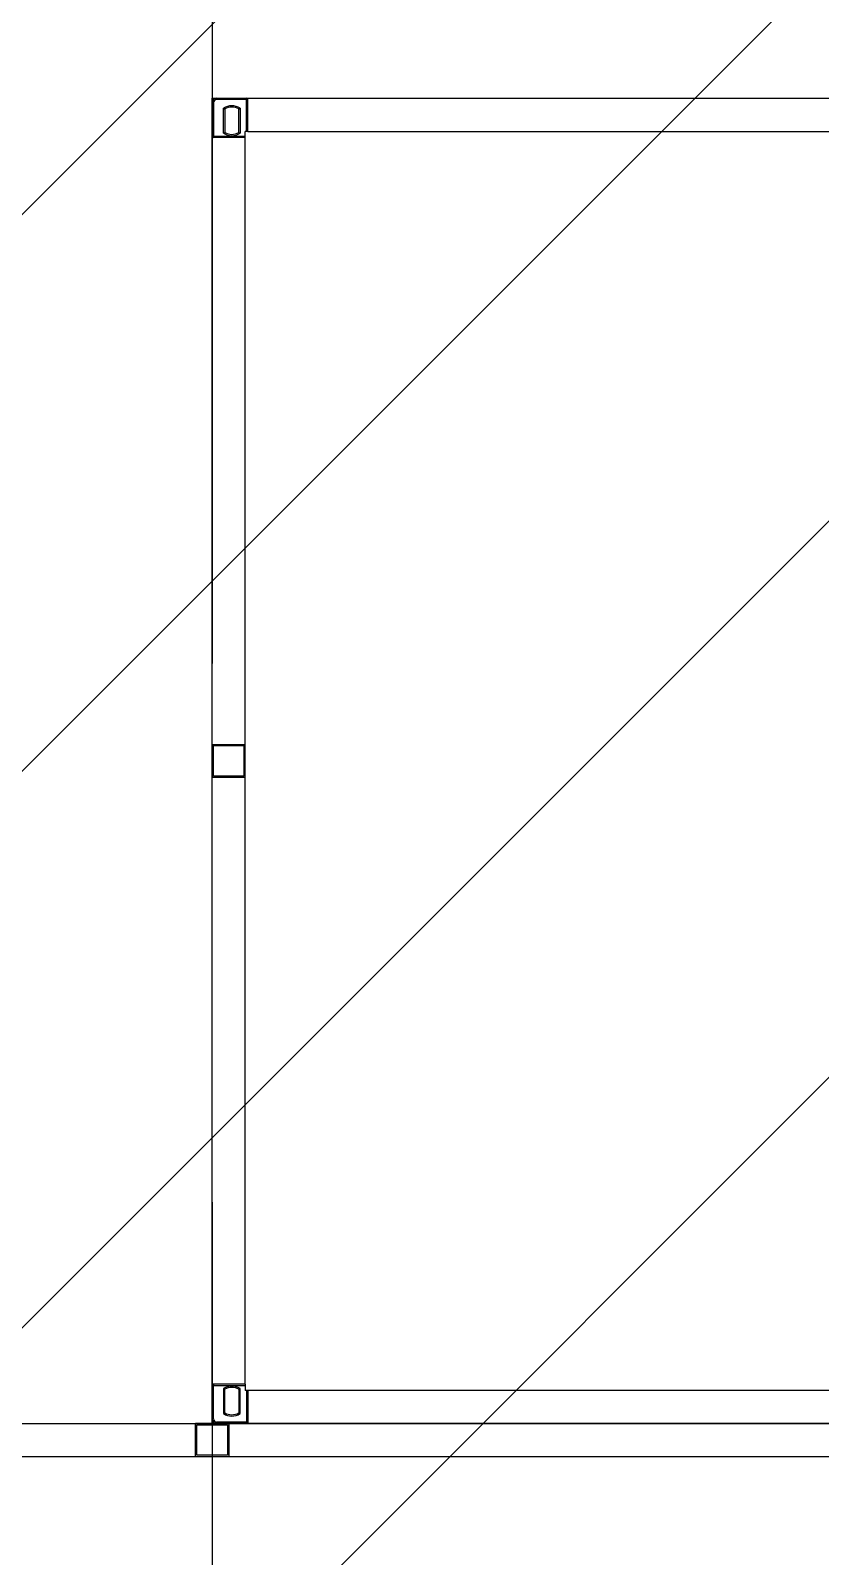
# Model space of a CAD drawing. Header units: millimetres. Extents: x 4133871 to 4440428, y -545651 to -495191.
# Drawn here: x 4276388.4 to 4276603, y -500579.2 to -500164.6 of the extents above; entities that cross this region are included whole.
import ezdxf

# ---------------------------------------------------------------- set-up
doc = ezdxf.new("R2010")
doc.units = ezdxf.units.MM
doc.header["$LTSCALE"] = 60
doc.layers.add('3', color=3, linetype='Continuous')
doc.layers.add('SITE BOUNDARY-AP', color=4, linetype='xxx')
doc.styles.get("Standard").update_dxf_attribs({"font": 'romans.shx', "width": 0.75, "bigfont": 'whgtxt.shx'})
doc.linetypes.add('xxx', pattern='A,0.25,-0.022286,["xxx",Standard,S=0.1,R=0,X=0,Y=-0.035957],-0.221744', length=0.49403)

# ---------------------------------------------------------------- blocks, each defined once
blk = doc.blocks.new('KEY PLAN_NEW')
at = {"color": 253, "linetype": 'Continuous'}
for p, q in [((-1523.74, -1312.35), (-1523.86, -1312.35)), ((-1523.74, -1312.06), (-1523.74, -1312.06)), ((-1523.74, -1312.06), (-1523.74, -1312.06)), ((-1523.74, -1312.35), (-1523.74, -1315.38)), ((-1523.45, -1312.06), (-1523.45, -1311.94)), ((-1520.74, -1312.06), (-1523.45, -1312.06)), ((-1520.74, -1311.94), (-1520.74, -1312.06)), ((-1520.62, -1312.06), (-1520.74, -1312.06)), ((-1520.74, -1314.94), (-1520.74, -1312.06)), ((-1520.62, -1314.94), (-1520.62, -1311.94)), ((-1522.84, -1315.1), (-1522.84, -1312.84)), ((-1522.72, -1312.91), (-1522.72, -1315.04)), ((-1521.45, -1315.04), (-1521.45, -1312.91)), ((-1521.33, -1312.84), (-1521.33, -1315.1)), ((-1523.74, -1315.38), (-1523.86, -1315.38)), ((-1523.74, -1315.5), (-1523.74, -1315.38)), ((-1523.74, -1315.38), (-1520.86, -1315.38)), ((-1520.86, -1315.5), (-1523.86, -1315.5)), ((-1520.86, -1428.38), (-1523.86, -1428.38)), ((-1523.74, -1428.5), (-1523.86, -1428.5)), ((-1523.74, -1428.38), (-1523.74, -1428.5)), ((-1523.74, -1428.5), (-1520.86, -1428.5)), ((-1523.74, -1431.53), (-1523.74, -1428.5)), ((-1522.84, -1428.78), (-1522.84, -1431.04)), ((-1522.72, -1430.98), (-1522.72, -1428.85)), ((-1521.45, -1428.85), (-1521.45, -1430.98)), ((-1521.33, -1431.04), (-1521.33, -1428.78)), ((-1520.74, -1428.94), (-1520.74, -1431.82)), ((-1520.62, -1428.94), (-1520.62, -1431.94)), ((-1523.74, -1431.53), (-1523.86, -1431.53)), ((-1523.74, -1431.82), (-1523.74, -1431.82)), ((-1523.74, -1431.82), (-1523.74, -1431.82)), ((-1523.45, -1431.82), (-1523.45, -1431.94)), ((-1520.74, -1431.82), (-1523.45, -1431.82)), ((-1520.74, -1431.94), (-1520.74, -1431.82)), ((-1520.62, -1431.82), (-1520.74, -1431.82))]:
    blk.add_line(p, q, dxfattribs=at)
at = {"color": 253}
for p, q in [((-1520.62, -1314.94), (-1520.86, -1314.94)), ((-1520.86, -1315.5), (-1520.86, -1314.94)), ((-1520.62, -1314.94), (-1467.1, -1314.94)), ((-1520.86, -1428.38), (-1520.86, -1315.5)), ((-1523.86, -1370.44), (-1523.86, -1373.44)), ((-1523.86, -1370.44), (-1520.86, -1370.44)), ((-1523.74, -1373.32), (-1523.74, -1370.56)), ((-1523.74, -1370.56), (-1520.98, -1370.56)), ((-1520.98, -1370.56), (-1520.98, -1373.32)), ((-1520.98, -1370.56), (-1520.98, -1373.32)), ((-1520.86, -1373.44), (-1520.86, -1370.44)), ((-1520.86, -1373.44), (-1523.86, -1373.44)), ((-1520.98, -1373.32), (-1523.74, -1373.32)), ((-1520.86, -1428.38), (-1520.86, -1428.94)), ((-1520.62, -1428.94), (-1520.86, -1428.94)), ((-1467.1, -1428.94), (-1520.62, -1428.94)), ((-1525.36, -1434.94), (-1525.36, -1431.94)), ((-1522.36, -1431.94), (-1525.36, -1431.94)), ((-1525.24, -1432.06), (-1522.48, -1432.06)), ((-1525.24, -1432.06), (-1522.48, -1432.06)), ((-1525.24, -1434.82), (-1525.24, -1432.06)), ((-1522.48, -1432.06), (-1522.48, -1434.82)), ((-1522.36, -1431.94), (-1522.36, -1434.94)), ((-1580.3, -1434.94), (-1287.42, -1434.94)), ((-1525.36, -1434.94), (-1522.36, -1434.94)), ((-1522.48, -1434.82), (-1525.24, -1434.82))]:
    blk.add_line(p, q, dxfattribs=at)
for points in [[(-1523.86, -1311.94), (-1463.86, -1311.94), (-1463.86, -1431.94), (-1523.86, -1431.94)], [(-1583.86, -1491.94), (-1583.86, -1431.94), (-1283.86, -1431.94), (-1283.86, -1491.94)]]:
    blk.add_lwpolyline(points, close=True, dxfattribs=at)
at = {"color": 253, "linetype": 'Continuous'}
for centre, radius, start, end in [((-1523.45, -1312.35), 0.41, 90, 180), ((-1523.45, -1312.35), 0.29, 90, 180), ((-1522.08, -1313.97), 1.36, 56.2792, 123.7208), ((-1520.74, -1312.06), 0.12, 0, 90), ((-1522.08, -1313.97), 1.24, 59.1964, 120.8036), ((-1523.74, -1315.38), 0.12, 180, 270), ((-1522.08, -1313.97), 1.36, 236.2792, 303.7208), ((-1522.08, -1313.97), 1.24, 239.1964, 300.8036), ((-1523.74, -1428.5), 0.12, 90, 180), ((-1522.08, -1429.91), 1.36, 56.2792, 123.7208), ((-1522.08, -1429.91), 1.24, 59.1964, 120.8036), ((-1522.08, -1429.91), 1.36, 236.2792, 303.7208), ((-1522.08, -1429.91), 1.24, 239.1964, 300.8036), ((-1523.45, -1431.53), 0.41, 180, 270), ((-1523.45, -1431.53), 0.29, 180, 270), ((-1520.74, -1431.82), 0.12, 270, 0)]:
    blk.add_arc(centre, radius, start, end, dxfattribs=at)
for points, knots in [([(-1522.84, -1312.84), (-1522.84, -1312.84, 46), (-1522.84, -1312.84, 46), (-1522.83, -1312.84, 46), (-1522.83, -1312.84, 46), (-1522.83, -1312.84, 46), (-1522.83, -1312.85, 46), (-1522.83, -1312.85, 46), (-1522.82, -1312.85, 46), (-1522.82, -1312.85, 46), (-1522.81, -1312.86, 46), (-1522.81, -1312.86, 46), (-1522.8, -1312.86, 46), (-1522.8, -1312.86, 46), (-1522.8, -1312.86, 46), (-1522.8, -1312.86, 46), (-1522.79, -1312.87, 46), (-1522.79, -1312.87, 46), (-1522.79, -1312.87, 46), (-1522.79, -1312.87, 46), (-1522.78, -1312.87, 46), (-1522.78, -1312.88, 46), (-1522.77, -1312.88, 46), (-1522.77, -1312.88, 46), (-1522.76, -1312.88, 46), (-1522.76, -1312.88, 46), (-1522.76, -1312.88, 46), (-1522.76, -1312.88, 46), (-1522.76, -1312.89, 46), (-1522.76, -1312.89, 46), (-1522.75, -1312.89, 46), (-1522.75, -1312.89, 46), (-1522.74, -1312.89, 46), (-1522.74, -1312.89, 46), (-1522.74, -1312.9, 46), (-1522.74, -1312.9, 46), (-1522.74, -1312.9, 46), (-1522.74, -1312.9, 46), (-1522.73, -1312.9, 46), (-1522.73, -1312.9, 46), (-1522.73, -1312.9, 46), (-1522.73, -1312.9, 46), (-1522.73, -1312.9, 46), (-1522.72, -1312.9, 46), (-1522.72, -1312.91, 46), (-1522.72, -1312.91, 46), (-1522.72, -1312.91, 46), (-1522.72, -1312.91, 46), (-1522.72, -1312.91, 46), (-1522.72, -1312.91, 46), (-1522.72, -1312.91, 46), (-1522.72, -1312.91, 46), (-1522.72, -1312.91, 46), (-1522.72, -1312.91, 46)], [0, 0, 0, 0, 0.00782, 0.00782, 0.015639, 0.031279, 0.031279, 0.062557, 0.062557, 0.125114, 0.125114, 0.187671, 0.187671, 0.21895, 0.21895, 0.234589, 0.234589, 0.250228, 0.250228, 0.312785, 0.312785, 0.375342, 0.375342, 0.437899, 0.437899, 0.453538, 0.453538, 0.469178, 0.469178, 0.500456, 0.500456, 0.563013, 0.563013, 0.62557, 0.62557, 0.641209, 0.641209, 0.656849, 0.656849, 0.688127, 0.688127, 0.750684, 0.750684, 0.813241, 0.813241, 0.828881, 0.828881, 0.84452, 0.84452, 0.875798, 0.875798, 0.938355, 1, 1, 1, 1]), ([(-1521.45, -1312.91), (-1521.45, -1312.91, 46), (-1521.45, -1312.91, 46), (-1521.45, -1312.91, 46), (-1521.44, -1312.91, 46), (-1521.44, -1312.91, 46), (-1521.44, -1312.91, 46), (-1521.44, -1312.91, 46), (-1521.44, -1312.91, 46), (-1521.44, -1312.91, 46), (-1521.44, -1312.9, 46), (-1521.44, -1312.9, 46), (-1521.43, -1312.9, 46), (-1521.43, -1312.9, 46), (-1521.43, -1312.9, 46), (-1521.43, -1312.9, 46), (-1521.43, -1312.9, 46), (-1521.43, -1312.9, 46), (-1521.43, -1312.9, 46), (-1521.43, -1312.9, 46), (-1521.42, -1312.89, 46), (-1521.42, -1312.89, 46), (-1521.41, -1312.89, 46), (-1521.41, -1312.89, 46), (-1521.41, -1312.89, 46), (-1521.41, -1312.89, 46), (-1521.4, -1312.88, 46), (-1521.4, -1312.88, 46), (-1521.4, -1312.88, 46), (-1521.4, -1312.88, 46), (-1521.4, -1312.88, 46), (-1521.39, -1312.88, 46), (-1521.39, -1312.88, 46), (-1521.38, -1312.87, 46), (-1521.38, -1312.87, 46), (-1521.37, -1312.87, 46), (-1521.37, -1312.87, 46), (-1521.37, -1312.87, 46), (-1521.37, -1312.86, 46), (-1521.37, -1312.86, 46), (-1521.36, -1312.86, 46), (-1521.36, -1312.86, 46), (-1521.36, -1312.86, 46), (-1521.35, -1312.86, 46), (-1521.35, -1312.85, 46), (-1521.34, -1312.85, 46), (-1521.34, -1312.85, 46), (-1521.33, -1312.85, 46), (-1521.33, -1312.84, 46), (-1521.33, -1312.84, 46), (-1521.33, -1312.84, 46), (-1521.33, -1312.84, 46), (-1521.33, -1312.84, 46), (-1521.33, -1312.84, 46)], [0, 0, 0, 0, 0.06206, 0.12459, 0.12459, 0.155854, 0.155854, 0.171487, 0.171487, 0.187119, 0.187119, 0.249648, 0.249648, 0.312178, 0.312178, 0.343442, 0.343442, 0.359075, 0.359075, 0.374707, 0.374707, 0.437236, 0.437236, 0.499766, 0.499766, 0.53103, 0.53103, 0.546663, 0.546663, 0.562295, 0.562295, 0.624824, 0.624824, 0.687353, 0.687353, 0.749883, 0.749883, 0.765515, 0.765515, 0.781147, 0.781147, 0.812412, 0.812412, 0.874941, 0.874941, 0.937471, 0.937471, 0.968735, 0.968735, 0.984368, 0.992184, 0.992184, 1, 1, 1, 1]), ([(-1522.84, -1315.1), (-1522.84, -1315.1, 46), (-1522.84, -1315.1, 46), (-1522.83, -1315.1, 46), (-1522.83, -1315.1, 46), (-1522.83, -1315.1, 46), (-1522.83, -1315.1, 46), (-1522.83, -1315.1, 46), (-1522.82, -1315.1, 46), (-1522.82, -1315.09, 46), (-1522.81, -1315.09, 46), (-1522.81, -1315.09, 46), (-1522.8, -1315.09, 46), (-1522.8, -1315.09, 46), (-1522.8, -1315.08, 46), (-1522.8, -1315.08, 46), (-1522.79, -1315.08, 46), (-1522.79, -1315.08, 46), (-1522.79, -1315.08, 46), (-1522.79, -1315.08, 46), (-1522.78, -1315.07, 46), (-1522.78, -1315.07, 46), (-1522.77, -1315.07, 46), (-1522.77, -1315.07, 46), (-1522.76, -1315.06, 46), (-1522.76, -1315.06, 46), (-1522.76, -1315.06, 46), (-1522.76, -1315.06, 46), (-1522.76, -1315.06, 46), (-1522.76, -1315.06, 46), (-1522.75, -1315.06, 46), (-1522.75, -1315.06, 46), (-1522.74, -1315.05, 46), (-1522.74, -1315.05, 46), (-1522.74, -1315.05, 46), (-1522.74, -1315.05, 46), (-1522.74, -1315.05, 46), (-1522.74, -1315.05, 46), (-1522.73, -1315.05, 46), (-1522.73, -1315.05, 46), (-1522.73, -1315.05, 46), (-1522.73, -1315.05, 46), (-1522.73, -1315.04, 46), (-1522.72, -1315.04, 46), (-1522.72, -1315.04, 46), (-1522.72, -1315.04, 46), (-1522.72, -1315.04, 46), (-1522.72, -1315.04, 46), (-1522.72, -1315.04, 46), (-1522.72, -1315.04, 46), (-1522.72, -1315.04, 46), (-1522.72, -1315.04, 46), (-1522.72, -1315.04, 46), (-1522.72, -1315.04, 46)], [0, 0, 0, 0, 0.00782, 0.00782, 0.015639, 0.031279, 0.031279, 0.062557, 0.062557, 0.125114, 0.125114, 0.187671, 0.187671, 0.21895, 0.21895, 0.234589, 0.234589, 0.250228, 0.250228, 0.312785, 0.312785, 0.375342, 0.375342, 0.437899, 0.437899, 0.453538, 0.453538, 0.469178, 0.469178, 0.500456, 0.500456, 0.563013, 0.563013, 0.62557, 0.62557, 0.641209, 0.641209, 0.656849, 0.656849, 0.688127, 0.688127, 0.750684, 0.750684, 0.813241, 0.813241, 0.828881, 0.828881, 0.84452, 0.84452, 0.875798, 0.875798, 0.938355, 1, 1, 1, 1]), ([(-1521.45, -1315.04), (-1521.45, -1315.04, 46), (-1521.45, -1315.04, 46), (-1521.45, -1315.04, 46), (-1521.44, -1315.04, 46), (-1521.44, -1315.04, 46), (-1521.44, -1315.04, 46), (-1521.44, -1315.04, 46), (-1521.44, -1315.04, 46), (-1521.44, -1315.04, 46), (-1521.44, -1315.04, 46), (-1521.44, -1315.04, 46), (-1521.43, -1315.05, 46), (-1521.43, -1315.05, 46), (-1521.43, -1315.05, 46), (-1521.43, -1315.05, 46), (-1521.43, -1315.05, 46), (-1521.43, -1315.05, 46), (-1521.43, -1315.05, 46), (-1521.43, -1315.05, 46), (-1521.42, -1315.05, 46), (-1521.42, -1315.05, 46), (-1521.41, -1315.06, 46), (-1521.41, -1315.06, 46), (-1521.41, -1315.06, 46), (-1521.41, -1315.06, 46), (-1521.4, -1315.06, 46), (-1521.4, -1315.06, 46), (-1521.4, -1315.06, 46), (-1521.4, -1315.06, 46), (-1521.4, -1315.07, 46), (-1521.39, -1315.07, 46), (-1521.39, -1315.07, 46), (-1521.38, -1315.07, 46), (-1521.38, -1315.08, 46), (-1521.37, -1315.08, 46), (-1521.37, -1315.08, 46), (-1521.37, -1315.08, 46), (-1521.37, -1315.08, 46), (-1521.37, -1315.08, 46), (-1521.36, -1315.09, 46), (-1521.36, -1315.09, 46), (-1521.36, -1315.09, 46), (-1521.35, -1315.09, 46), (-1521.35, -1315.09, 46), (-1521.34, -1315.1, 46), (-1521.34, -1315.1, 46), (-1521.33, -1315.1, 46), (-1521.33, -1315.1, 46), (-1521.33, -1315.1, 46), (-1521.33, -1315.1, 46), (-1521.33, -1315.1, 46), (-1521.33, -1315.1, 46), (-1521.33, -1315.1, 46)], [0, 0, 0, 0, 0.06206, 0.12459, 0.12459, 0.155854, 0.155854, 0.171487, 0.171487, 0.187119, 0.187119, 0.249648, 0.249648, 0.312178, 0.312178, 0.343442, 0.343442, 0.359075, 0.359075, 0.374707, 0.374707, 0.437236, 0.437236, 0.499766, 0.499766, 0.53103, 0.53103, 0.546663, 0.546663, 0.562295, 0.562295, 0.624824, 0.624824, 0.687353, 0.687353, 0.749883, 0.749883, 0.765515, 0.765515, 0.781147, 0.781147, 0.812412, 0.812412, 0.874941, 0.874941, 0.937471, 0.937471, 0.968735, 0.968735, 0.984368, 0.992184, 0.992184, 1, 1, 1, 1]), ([(-1522.84, -1428.78), (-1522.84, -1428.78, 46), (-1522.84, -1428.78, 46), (-1522.83, -1428.78, 46), (-1522.83, -1428.78, 46), (-1522.83, -1428.78, 46), (-1522.83, -1428.79, 46), (-1522.83, -1428.79, 46), (-1522.82, -1428.79, 46), (-1522.82, -1428.79, 46), (-1522.81, -1428.8, 46), (-1522.81, -1428.8, 46), (-1522.8, -1428.8, 46), (-1522.8, -1428.8, 46), (-1522.8, -1428.8, 46), (-1522.8, -1428.8, 46), (-1522.79, -1428.81, 46), (-1522.79, -1428.81, 46), (-1522.79, -1428.81, 46), (-1522.79, -1428.81, 46), (-1522.78, -1428.81, 46), (-1522.78, -1428.82, 46), (-1522.77, -1428.82, 46), (-1522.77, -1428.82, 46), (-1522.76, -1428.82, 46), (-1522.76, -1428.82, 46), (-1522.76, -1428.82, 46), (-1522.76, -1428.82, 46), (-1522.76, -1428.83, 46), (-1522.76, -1428.83, 46), (-1522.75, -1428.83, 46), (-1522.75, -1428.83, 46), (-1522.74, -1428.83, 46), (-1522.74, -1428.83, 46), (-1522.74, -1428.84, 46), (-1522.74, -1428.84, 46), (-1522.74, -1428.84, 46), (-1522.74, -1428.84, 46), (-1522.73, -1428.84, 46), (-1522.73, -1428.84, 46), (-1522.73, -1428.84, 46), (-1522.73, -1428.84, 46), (-1522.73, -1428.84, 46), (-1522.72, -1428.84, 46), (-1522.72, -1428.85, 46), (-1522.72, -1428.85, 46), (-1522.72, -1428.85, 46), (-1522.72, -1428.85, 46), (-1522.72, -1428.85, 46), (-1522.72, -1428.85, 46), (-1522.72, -1428.85, 46), (-1522.72, -1428.85, 46), (-1522.72, -1428.85, 46), (-1522.72, -1428.85, 46)], [0, 0, 0, 0, 0.00782, 0.00782, 0.015639, 0.031279, 0.031279, 0.062557, 0.062557, 0.125114, 0.125114, 0.187671, 0.187671, 0.21895, 0.21895, 0.234589, 0.234589, 0.250228, 0.250228, 0.312785, 0.312785, 0.375342, 0.375342, 0.437899, 0.437899, 0.453538, 0.453538, 0.469178, 0.469178, 0.500456, 0.500456, 0.563013, 0.563013, 0.62557, 0.62557, 0.641209, 0.641209, 0.656849, 0.656849, 0.688127, 0.688127, 0.750684, 0.750684, 0.813241, 0.813241, 0.828881, 0.828881, 0.84452, 0.84452, 0.875798, 0.875798, 0.938355, 1, 1, 1, 1]), ([(-1521.45, -1428.85), (-1521.45, -1428.85, 46), (-1521.45, -1428.85, 46), (-1521.45, -1428.85, 46), (-1521.44, -1428.85, 46), (-1521.44, -1428.85, 46), (-1521.44, -1428.85, 46), (-1521.44, -1428.85, 46), (-1521.44, -1428.85, 46), (-1521.44, -1428.85, 46), (-1521.44, -1428.84, 46), (-1521.44, -1428.84, 46), (-1521.43, -1428.84, 46), (-1521.43, -1428.84, 46), (-1521.43, -1428.84, 46), (-1521.43, -1428.84, 46), (-1521.43, -1428.84, 46), (-1521.43, -1428.84, 46), (-1521.43, -1428.84, 46), (-1521.43, -1428.84, 46), (-1521.42, -1428.83, 46), (-1521.42, -1428.83, 46), (-1521.41, -1428.83, 46), (-1521.41, -1428.83, 46), (-1521.41, -1428.83, 46), (-1521.41, -1428.83, 46), (-1521.4, -1428.82, 46), (-1521.4, -1428.82, 46), (-1521.4, -1428.82, 46), (-1521.4, -1428.82, 46), (-1521.4, -1428.82, 46), (-1521.39, -1428.82, 46), (-1521.39, -1428.82, 46), (-1521.38, -1428.81, 46), (-1521.38, -1428.81, 46), (-1521.37, -1428.81, 46), (-1521.37, -1428.81, 46), (-1521.37, -1428.81, 46), (-1521.37, -1428.8, 46), (-1521.37, -1428.8, 46), (-1521.36, -1428.8, 46), (-1521.36, -1428.8, 46), (-1521.36, -1428.8, 46), (-1521.35, -1428.8, 46), (-1521.35, -1428.79, 46), (-1521.34, -1428.79, 46), (-1521.34, -1428.79, 46), (-1521.33, -1428.79, 46), (-1521.33, -1428.78, 46), (-1521.33, -1428.78, 46), (-1521.33, -1428.78, 46), (-1521.33, -1428.78, 46), (-1521.33, -1428.78, 46), (-1521.33, -1428.78, 46)], [0, 0, 0, 0, 0.06206, 0.12459, 0.12459, 0.155854, 0.155854, 0.171487, 0.171487, 0.187119, 0.187119, 0.249648, 0.249648, 0.312178, 0.312178, 0.343442, 0.343442, 0.359075, 0.359075, 0.374707, 0.374707, 0.437236, 0.437236, 0.499766, 0.499766, 0.53103, 0.53103, 0.546663, 0.546663, 0.562295, 0.562295, 0.624824, 0.624824, 0.687353, 0.687353, 0.749883, 0.749883, 0.765515, 0.765515, 0.781147, 0.781147, 0.812412, 0.812412, 0.874941, 0.874941, 0.937471, 0.937471, 0.968735, 0.968735, 0.984368, 0.992184, 0.992184, 1, 1, 1, 1]), ([(-1522.84, -1431.04), (-1522.84, -1431.04, 46), (-1522.84, -1431.04, 46), (-1522.83, -1431.04, 46), (-1522.83, -1431.04, 46), (-1522.83, -1431.04, 46), (-1522.83, -1431.04, 46), (-1522.83, -1431.04, 46), (-1522.82, -1431.04, 46), (-1522.82, -1431.03, 46), (-1522.81, -1431.03, 46), (-1522.81, -1431.03, 46), (-1522.8, -1431.03, 46), (-1522.8, -1431.03, 46), (-1522.8, -1431.02, 46), (-1522.8, -1431.02, 46), (-1522.79, -1431.02, 46), (-1522.79, -1431.02, 46), (-1522.79, -1431.02, 46), (-1522.79, -1431.02, 46), (-1522.78, -1431.01, 46), (-1522.78, -1431.01, 46), (-1522.77, -1431.01, 46), (-1522.77, -1431.01, 46), (-1522.76, -1431, 46), (-1522.76, -1431, 46), (-1522.76, -1431, 46), (-1522.76, -1431, 46), (-1522.76, -1431, 46), (-1522.76, -1431, 46), (-1522.75, -1431, 46), (-1522.75, -1431, 46), (-1522.74, -1430.99, 46), (-1522.74, -1430.99, 46), (-1522.74, -1430.99, 46), (-1522.74, -1430.99, 46), (-1522.74, -1430.99, 46), (-1522.74, -1430.99, 46), (-1522.73, -1430.99, 46), (-1522.73, -1430.99, 46), (-1522.73, -1430.99, 46), (-1522.73, -1430.99, 46), (-1522.73, -1430.98, 46), (-1522.72, -1430.98, 46), (-1522.72, -1430.98, 46), (-1522.72, -1430.98, 46), (-1522.72, -1430.98, 46), (-1522.72, -1430.98, 46), (-1522.72, -1430.98, 46), (-1522.72, -1430.98, 46), (-1522.72, -1430.98, 46), (-1522.72, -1430.98, 46), (-1522.72, -1430.98, 46), (-1522.72, -1430.98, 46)], [0, 0, 0, 0, 0.00782, 0.00782, 0.015639, 0.031279, 0.031279, 0.062557, 0.062557, 0.125114, 0.125114, 0.187671, 0.187671, 0.21895, 0.21895, 0.234589, 0.234589, 0.250228, 0.250228, 0.312785, 0.312785, 0.375342, 0.375342, 0.437899, 0.437899, 0.453538, 0.453538, 0.469178, 0.469178, 0.500456, 0.500456, 0.563013, 0.563013, 0.62557, 0.62557, 0.641209, 0.641209, 0.656849, 0.656849, 0.688127, 0.688127, 0.750684, 0.750684, 0.813241, 0.813241, 0.828881, 0.828881, 0.84452, 0.84452, 0.875798, 0.875798, 0.938355, 1, 1, 1, 1]), ([(-1521.45, -1430.98), (-1521.45, -1430.98, 46), (-1521.45, -1430.98, 46), (-1521.45, -1430.98, 46), (-1521.44, -1430.98, 46), (-1521.44, -1430.98, 46), (-1521.44, -1430.98, 46), (-1521.44, -1430.98, 46), (-1521.44, -1430.98, 46), (-1521.44, -1430.98, 46), (-1521.44, -1430.98, 46), (-1521.44, -1430.98, 46), (-1521.43, -1430.99, 46), (-1521.43, -1430.99, 46), (-1521.43, -1430.99, 46), (-1521.43, -1430.99, 46), (-1521.43, -1430.99, 46), (-1521.43, -1430.99, 46), (-1521.43, -1430.99, 46), (-1521.43, -1430.99, 46), (-1521.42, -1430.99, 46), (-1521.42, -1430.99, 46), (-1521.41, -1431, 46), (-1521.41, -1431, 46), (-1521.41, -1431, 46), (-1521.41, -1431, 46), (-1521.4, -1431, 46), (-1521.4, -1431, 46), (-1521.4, -1431, 46), (-1521.4, -1431, 46), (-1521.4, -1431.01, 46), (-1521.39, -1431.01, 46), (-1521.39, -1431.01, 46), (-1521.38, -1431.01, 46), (-1521.38, -1431.02, 46), (-1521.37, -1431.02, 46), (-1521.37, -1431.02, 46), (-1521.37, -1431.02, 46), (-1521.37, -1431.02, 46), (-1521.37, -1431.02, 46), (-1521.36, -1431.03, 46), (-1521.36, -1431.03, 46), (-1521.36, -1431.03, 46), (-1521.35, -1431.03, 46), (-1521.35, -1431.03, 46), (-1521.34, -1431.04, 46), (-1521.34, -1431.04, 46), (-1521.33, -1431.04, 46), (-1521.33, -1431.04, 46), (-1521.33, -1431.04, 46), (-1521.33, -1431.04, 46), (-1521.33, -1431.04, 46), (-1521.33, -1431.04, 46), (-1521.33, -1431.04, 46)], [0, 0, 0, 0, 0.06206, 0.12459, 0.12459, 0.155854, 0.155854, 0.171487, 0.171487, 0.187119, 0.187119, 0.249648, 0.249648, 0.312178, 0.312178, 0.343442, 0.343442, 0.359075, 0.359075, 0.374707, 0.374707, 0.437236, 0.437236, 0.499766, 0.499766, 0.53103, 0.53103, 0.546663, 0.546663, 0.562295, 0.562295, 0.624824, 0.624824, 0.687353, 0.687353, 0.749883, 0.749883, 0.765515, 0.765515, 0.781147, 0.781147, 0.812412, 0.812412, 0.874941, 0.874941, 0.937471, 0.937471, 0.968735, 0.968735, 0.984368, 0.992184, 0.992184, 1, 1, 1, 1])]:
    blk.add_open_spline(points, degree=3, knots=knots, dxfattribs=at)
at = {"layer": 'SITE BOUNDARY-AP', "color": 253, "linetype": 'Continuous', "ltscale": 10000, "flags": 128}
for points in [[(-1523.86, -492.1), (-1523.86, -1363.13)], [(-1523.86, -1411.89), (-1523.86, -1932.07)]]:
    blk.add_lwpolyline(points, dxfattribs=at)

msp = doc.modelspace()

# ---------------------------------------------------------------- hatches: boundary and pattern name
at = {"layer": '3'}
h = msp.add_hatch(dxfattribs=at)
h.set_pattern_fill('ANSI31', color=256, scale=855.36)
h.set_pattern_definition([(45, (64725.06, -107751.94), (-75.603857, 75.603857), [])])
h.paths.add_polyline_path([(4276337.71, -500083.05), (4276517.71, -500083.05), (4276517.71, -499723.05), (4277057.71, -499723.05), (4277057.71, -499543.05), (4278157.71, -499543.05), (4278157.71, -499665.45), (4278998.07, -499665.45), (4278998.07, -500263.05), (4279057.71, -500263.05), (4279057.71, -501723.05), (4277806.71, -501723.05), (4277806.71, -501727.55), (4277797.71, -501727.55), (4277797.71, -501903.05), (4277237.71, -501903.05), (4277237.71, -501543.05), (4276877.71, -501543.05), (4276877.71, -501183.05), (4276517.71, -501183.05), (4276517.71, -500823.05), (4275977.71, -500823.05), (4275977.71, -500443.05), (4276337.71, -500443.05)])

# ---------------------------------------------------------------- block references
at = {"xscale": 3, "yscale": 3, "zscale": 3}
msp.add_blockref('KEY PLAN_NEW', (4281009.3, -496247.22), dxfattribs=at)

doc.saveas('drawing.dxf')
